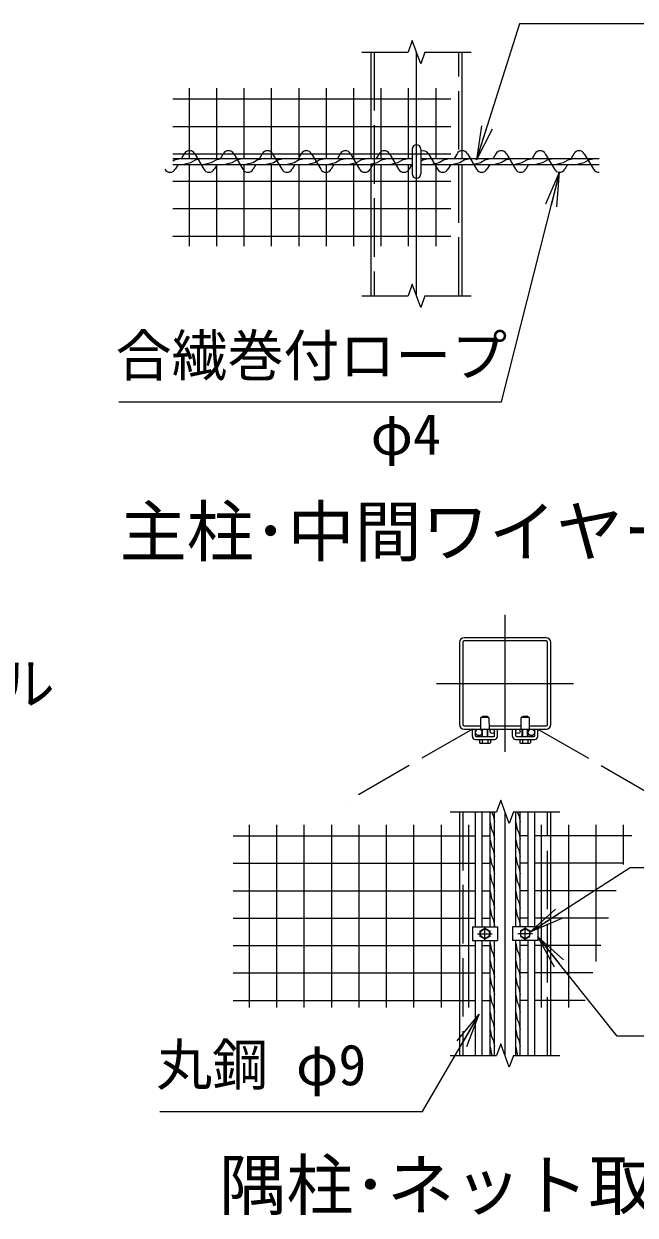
# Model space of a CAD drawing. Units: millimetres at full size; details may follow other scales. Extents: x -14699 to 14701, y -10394 to 10396.
# Drawn here: x 9584 to 12093, y 1240 to 6129 of the extents above; entities that cross this region are included whole.
import ezdxf
from ezdxf.enums import TextEntityAlignment as Align

# ---------------------------------------------------------------- set-up
doc = ezdxf.new("R2010")
doc.units = ezdxf.units.MM
doc.header["$LTSCALE"] = 40
doc.linetypes.add('DASHED', pattern=[7.5, 6, -1.5])
doc.linetypes.add('USER1', pattern=[50.8, 31.75, -6.35, 6.35, -6.35])
for name, color, linetype, lineweight in [('0-0_D-STR3', 3, 'Continuous', 13), ('0-1_D-STR1', 1, 'Continuous', 18), ('0-2_D-BMK', 2, 'USER1', 13), ('0-6_D-STR-DIM', 7, 'Continuous', 13), ('0-7_0', 7, 'Continuous', 18), ('0-9_D-STR-TXT', 7, 'Continuous', 13), ('0-A_D-TTL-TXT', 7, 'Continuous', 13), ('0-B_D-STR2', 7, 'Continuous', 13)]:
    doc.layers.add(name, color=color, linetype=linetype, lineweight=lineweight)
doc.styles.add('ＭＳ ゴシック', font='')
doc.styles.get('ＭＳ ゴシック').set_extended_font_data('MS Gothic')

# ---------------------------------------------------------------- blocks, each defined once
blk = doc.blocks.new('_Open')
at = {"layer": '0-7_0'}
blk.add_line((-40, 6.67), (0, 0), dxfattribs=at)
blk.add_lwpolyline([(-40, -6.67), (0, 0), (-40, 0)], dxfattribs=at)

msp = doc.modelspace()

# ---------------------------------------------------------------- linework, layer by layer
at = {"layer": '0-0_D-STR3'}
for p, q in [((10195.9, 5576.19), (11177.9, 5576.19)), ((11177.9, 5615.19), (11177.9, 5513.19)), ((11213.9, 5615.19), (11213.9, 5513.19)), ((11213.9, 5576.19), (11945.9, 5576.19)), ((10195.9, 5552.19), (11177.9, 5552.19)), ((11213.9, 5552.19), (11945.9, 5552.19)), ((11460.13, 3235.02), (11460.43, 3282.12)), ((11493.43, 3282.12), (11460.43, 3282.12)), ((11464.93, 3284.82), (11468.53, 3288.42)), ((11464.93, 3284.82), (11488.93, 3284.82)), ((11464.93, 3282.12), (11464.93, 3284.82)), ((11467.18, 3282.12), (11467.18, 3287.07)), ((11468.53, 3288.42), (11485.33, 3288.42)), ((11488.93, 3284.82), (11485.33, 3288.42)), ((11486.68, 3282.12), (11486.68, 3287.07)), ((11488.93, 3282.12), (11488.93, 3284.82)), ((11493.43, 3282.12), (11493.73, 3235.02)), ((11625.13, 3235.02), (11625.43, 3282.12)), ((11658.43, 3282.12), (11625.43, 3282.12)), ((11629.93, 3284.82), (11633.53, 3288.42)), ((11629.93, 3284.82), (11653.93, 3284.82)), ((11629.93, 3282.12), (11629.93, 3284.82)), ((11632.18, 3282.12), (11632.18, 3287.07)), ((11633.53, 3288.42), (11650.33, 3288.42)), ((11653.93, 3284.82), (11650.33, 3288.42)), ((11651.68, 3282.12), (11651.68, 3287.07)), ((11653.93, 3282.12), (11653.93, 3284.82)), ((11658.43, 3282.12), (11658.73, 3235.02)), ((11425.33, 3235.02), (11437.93, 3235.02)), ((11425.33, 3205.02), (11425.33, 3235.02)), ((11437.93, 3206.52), (11437.93, 3235.02)), ((11464.93, 3205.02), (11464.93, 3235.02)), ((11467.18, 3205.02), (11467.18, 3235.02)), ((11486.68, 3205.02), (11486.68, 3235.02)), ((11488.93, 3205.02), (11488.93, 3235.02)), ((11515.93, 3206.52), (11515.93, 3235.02)), ((11515.93, 3235.02), (11528.53, 3235.02)), ((11528.53, 3205.02), (11528.53, 3235.02)), ((11590.33, 3235.02), (11602.93, 3235.02)), ((11590.33, 3205.02), (11590.33, 3235.02)), ((11602.93, 3206.52), (11602.93, 3235.02)), ((11629.93, 3205.02), (11629.93, 3235.02)), ((11632.18, 3205.02), (11632.18, 3235.02)), ((11651.68, 3205.02), (11651.68, 3235.02)), ((11653.93, 3205.02), (11653.93, 3235.02)), ((11680.93, 3206.52), (11680.93, 3235.02)), ((11680.93, 3235.02), (11693.53, 3235.02)), ((11693.53, 3205.02), (11693.53, 3235.02)), ((11437.93, 3192.42), (11515.93, 3192.42)), ((11439.43, 3205.02), (11514.43, 3205.02)), ((11454.41, 3192.42), (11454.41, 3178.61)), ((11454.41, 3192.42), (11499.45, 3192.42)), ((11458.03, 3176.52), (11454.41, 3178.61)), ((11465.67, 3192.42), (11465.67, 3178.61)), ((11488.19, 3192.42), (11488.19, 3178.61)), ((11495.83, 3176.52), (11499.45, 3178.61)), ((11499.45, 3192.42), (11499.45, 3178.61)), ((11602.93, 3192.42), (11680.93, 3192.42)), ((11604.43, 3205.02), (11679.43, 3205.02)), ((11619.41, 3192.42), (11619.41, 3178.61)), ((11619.41, 3192.42), (11664.45, 3192.42)), ((11623.03, 3176.52), (11619.41, 3178.61)), ((11630.67, 3192.42), (11630.67, 3178.61)), ((11653.19, 3192.42), (11653.19, 3178.61)), ((11660.83, 3176.52), (11664.45, 3178.61)), ((11664.45, 3192.42), (11664.45, 3178.61)), ((11458.03, 3176.52), (11495.83, 3176.52)), ((11623.03, 3176.52), (11660.83, 3176.52)), ((11437.93, 2423.61), (11437.93, 2895.11)), ((11464.93, 2423.61), (11464.93, 2895.11)), ((11497.93, 2423.61), (11497.93, 2895.11)), ((11515.93, 2423.61), (11515.93, 2895.11)), ((11602.93, 2423.61), (11602.93, 2895.11)), ((11620.93, 2423.61), (11620.93, 2895.11)), ((11653.93, 2423.61), (11653.93, 2895.11)), ((11680.93, 2423.61), (11680.93, 2895.11)), ((11425.33, 2423.61), (11528.53, 2423.61)), ((11425.33, 2423.61), (11425.33, 2366.61)), ((11457.43, 2406.37), (11476.93, 2417.63)), ((11457.43, 2383.85), (11457.43, 2406.37)), ((11476.93, 2417.63), (11496.43, 2406.37)), ((11496.43, 2406.37), (11496.43, 2383.85)), ((11528.53, 2423.61), (11528.53, 2366.61)), ((11693.53, 2423.61), (11590.33, 2423.61)), ((11590.33, 2423.61), (11590.33, 2366.61)), ((11641.93, 2417.63), (11622.43, 2406.37)), ((11622.43, 2406.37), (11622.43, 2383.85)), ((11661.43, 2406.37), (11641.93, 2417.63)), ((11661.43, 2383.85), (11661.43, 2406.37)), ((11693.53, 2423.61), (11693.53, 2366.61)), ((11425.33, 2366.61), (11528.53, 2366.61)), ((11437.93, 1895.11), (11437.93, 2366.61)), ((11476.93, 2372.59), (11457.43, 2383.85)), ((11464.93, 1895.11), (11464.93, 2366.61)), ((11496.43, 2383.85), (11476.93, 2372.59)), ((11497.93, 1895.11), (11497.93, 2366.61)), ((11515.93, 1895.11), (11515.93, 2366.61)), ((11693.53, 2366.61), (11590.33, 2366.61)), ((11602.93, 1895.11), (11602.93, 2366.61)), ((11620.93, 1895.11), (11620.93, 2366.61)), ((11622.43, 2383.85), (11641.93, 2372.59)), ((11641.93, 2372.59), (11661.43, 2383.85)), ((11653.93, 1895.11), (11653.93, 2366.61)), ((11680.93, 1895.11), (11680.93, 2366.61))]:
    msp.add_line(p, q, dxfattribs=at)
at = {"layer": '0-0_D-STR3', "color": 4}
for p, q in [((10242.87, 5595.69), (10231.33, 5576.19)), ((10285.52, 5595.69), (10322.82, 5532.69)), ((10402.78, 5595.69), (10391.23, 5576.19)), ((10445.42, 5595.69), (10482.73, 5532.69)), ((10562.68, 5595.69), (10551.13, 5576.19)), ((10605.33, 5595.69), (10642.63, 5532.69)), ((10722.59, 5595.69), (10711.04, 5576.19)), ((10765.23, 5595.69), (10802.54, 5532.69)), ((10882.49, 5595.69), (10870.94, 5576.19)), ((10925.13, 5595.69), (10962.44, 5532.69)), ((11042.39, 5595.69), (11030.85, 5576.19)), ((11085.04, 5595.69), (11122.35, 5532.69)), ((11244.94, 5595.69), (11282.25, 5532.69)), ((11362.2, 5595.69), (11350.65, 5576.19)), ((11404.85, 5595.69), (11442.15, 5532.69)), ((11522.11, 5595.69), (11510.56, 5576.19)), ((11564.75, 5595.69), (11602.06, 5532.69)), ((11682.01, 5595.69), (11670.46, 5576.19)), ((11724.66, 5595.69), (11761.96, 5532.69)), ((11841.91, 5595.69), (11830.37, 5576.19)), ((11884.56, 5595.69), (11921.87, 5532.69)), ((10217.11, 5552.19), (10205.57, 5532.69)), ((10377.02, 5552.19), (10365.47, 5532.69)), ((10536.92, 5552.19), (10525.37, 5532.69)), ((10696.83, 5552.19), (10685.28, 5532.69)), ((10856.73, 5552.19), (10845.18, 5532.69)), ((11016.63, 5552.19), (11005.09, 5532.69)), ((11177.9, 5554.48), (11164.26, 5531.45)), ((11336.44, 5552.19), (11324.9, 5532.69)), ((11496.35, 5552.19), (11484.8, 5532.69)), ((11656.25, 5552.19), (11644.7, 5532.69)), ((11816.16, 5552.19), (11804.61, 5532.69))]:
    msp.add_line(p, q, dxfattribs=at)
at = {"layer": '0-0_D-STR3'}
for points in [[(10231.9, 5576.19), (10201.89, 5569.25), (10195.9, 5565.79)], [(10316.89, 5576.19), (10286.88, 5569.25), (10268.48, 5558.63), (10240.87, 5552.19)], [(10401.88, 5576.19), (10371.87, 5569.25), (10353.47, 5558.63), (10325.86, 5552.19)], [(10486.87, 5576.19), (10456.86, 5569.25), (10438.46, 5558.63), (10410.85, 5552.19)], [(10571.86, 5576.19), (10541.85, 5569.25), (10523.45, 5558.63), (10495.84, 5552.19)], [(10656.86, 5576.19), (10626.85, 5569.25), (10608.44, 5558.63), (10580.83, 5552.19)], [(10741.85, 5576.19), (10711.84, 5569.25), (10693.44, 5558.63), (10665.83, 5552.19)], [(10826.84, 5576.19), (10796.83, 5569.25), (10778.43, 5558.63), (10750.82, 5552.19)], [(10911.83, 5576.19), (10881.82, 5569.25), (10863.42, 5558.63), (10835.81, 5552.19)], [(10996.82, 5576.19), (10966.81, 5569.25), (10948.41, 5558.63), (10920.8, 5552.19)], [(11081.81, 5576.19), (11051.81, 5569.25), (11033.4, 5558.63), (11005.79, 5552.19)], [(11166.81, 5576.19), (11136.8, 5569.25), (11118.39, 5558.63), (11090.78, 5552.19)], [(11251.8, 5576.19), (11221.79, 5569.25), (11213.9, 5564.69)], [(11336.79, 5576.19), (11306.78, 5569.25), (11288.38, 5558.63), (11260.77, 5552.19)], [(11421.78, 5576.19), (11391.77, 5569.25), (11373.37, 5558.63), (11345.76, 5552.19)], [(11506.77, 5576.19), (11476.76, 5569.25), (11458.36, 5558.63), (11430.75, 5552.19)], [(11591.77, 5576.19), (11561.76, 5569.25), (11543.35, 5558.63), (11515.74, 5552.19)], [(11676.76, 5576.19), (11646.75, 5569.25), (11628.35, 5558.63), (11600.73, 5552.19)], [(11761.75, 5576.19), (11731.74, 5569.25), (11713.34, 5558.63), (11685.73, 5552.19)], [(11846.74, 5576.19), (11816.73, 5569.25), (11798.33, 5558.63), (11770.72, 5552.19)], [(11931.73, 5576.19), (11901.72, 5569.25), (11883.32, 5558.63), (11855.71, 5552.19)], [(11503.46, 2895.11), (11503.65, 2894.18), (11511.21, 2880.93), (11515.93, 2853.61)], [(11608.46, 2895.11), (11608.65, 2894.18), (11616.21, 2880.93), (11620.93, 2853.61)], [(11497.93, 2851.71), (11503.65, 2823.25), (11511.21, 2810.01), (11515.93, 2782.68)], [(11602.93, 2851.71), (11608.65, 2823.25), (11616.21, 2810.01), (11620.93, 2782.68)], [(11497.93, 2780.78), (11503.65, 2752.32), (11511.21, 2739.08), (11515.93, 2711.75)], [(11602.93, 2780.78), (11608.65, 2752.32), (11616.21, 2739.08), (11620.93, 2711.75)], [(11497.93, 2709.86), (11503.65, 2681.4), (11511.21, 2668.15), (11515.93, 2640.82)], [(11602.93, 2709.86), (11608.65, 2681.4), (11616.21, 2668.15), (11620.93, 2640.82)], [(11497.93, 2638.93), (11503.65, 2610.47), (11511.21, 2597.22), (11515.93, 2569.89)], [(11602.93, 2638.93), (11608.65, 2610.47), (11616.21, 2597.22), (11620.93, 2569.89)], [(11497.93, 2568), (11503.65, 2539.54), (11511.21, 2526.29), (11515.93, 2498.96)], [(11602.93, 2568), (11608.65, 2539.54), (11616.21, 2526.29), (11620.93, 2498.96)], [(11497.93, 2497.07), (11503.65, 2468.61), (11511.21, 2455.36), (11515.93, 2428.04)], [(11602.93, 2497.07), (11608.65, 2468.61), (11616.21, 2455.36), (11620.93, 2428.04)], [(11497.93, 2355.21), (11503.65, 2326.75), (11511.21, 2313.5), (11515.93, 2286.18)], [(11602.93, 2355.21), (11608.65, 2326.75), (11616.21, 2313.5), (11620.93, 2286.18)], [(11497.93, 2284.28), (11503.65, 2255.82), (11511.21, 2242.58), (11515.93, 2215.25)], [(11602.93, 2284.28), (11608.65, 2255.82), (11616.21, 2242.58), (11620.93, 2215.25)], [(11497.93, 2213.35), (11503.65, 2184.89), (11511.21, 2171.65), (11515.93, 2144.32)], [(11602.93, 2213.35), (11608.65, 2184.89), (11616.21, 2171.65), (11620.93, 2144.32)], [(11497.93, 2142.43), (11503.65, 2113.97), (11511.21, 2100.72), (11515.93, 2073.39)], [(11602.93, 2142.43), (11608.65, 2113.97), (11616.21, 2100.72), (11620.93, 2073.39)], [(11497.93, 2071.5), (11503.65, 2043.04), (11511.21, 2029.79), (11515.93, 2002.46)], [(11602.93, 2071.5), (11608.65, 2043.04), (11616.21, 2029.79), (11620.93, 2002.46)], [(11497.93, 2000.57), (11503.65, 1972.11), (11511.21, 1958.86), (11515.93, 1931.53)], [(11602.93, 2000.57), (11608.65, 1972.11), (11616.21, 1958.86), (11620.93, 1931.53)], [(11497.93, 1929.64), (11503.65, 1901.18), (11507.11, 1895.11)], [(11602.93, 1929.64), (11608.65, 1901.18), (11612.11, 1895.11)]]:
    msp.add_lwpolyline(points, dxfattribs=at)
for centre, radius in [((11451.43, 3221.52), 13.5), ((11506.93, 3226.02), 9), ((11611.93, 3226.02), 9), ((11667.43, 3221.52), 13.5), ((11476.93, 2395.11), 18.75), ((11641.93, 2395.11), 18.75)]:
    msp.add_circle(centre, radius, dxfattribs=at)
for centre, radius, start, end in [((11195.9, 5615.19), 18, 0, 180), ((11195.9, 5513.19), 18, 180, 0), ((11437.93, 3205.02), 12.6, 180, 270), ((11439.43, 3206.52), 1.5, 180, 270), ((11439.43, 3206.52), 1.5, 180, 270), ((11460.04, 3186.84), 9.97, 235.61585, 304.38415), ((11476.93, 3214.13), 37.26, 252.4121, 287.5879), ((11493.82, 3186.84), 9.97, 235.61585, 304.38415), ((11514.43, 3206.52), 1.5, 270, 0), ((11515.93, 3205.02), 12.6, 270, 0), ((11602.93, 3205.02), 12.6, 180, 270), ((11604.43, 3206.52), 1.5, 180, 270), ((11604.43, 3206.52), 1.5, 180, 270), ((11625.04, 3186.84), 9.97, 235.61585, 304.38415), ((11641.93, 3214.13), 37.26, 252.4121, 287.5879), ((11658.82, 3186.84), 9.97, 235.61585, 304.38415), ((11679.43, 3206.52), 1.5, 270, 0), ((11680.93, 3205.02), 12.6, 270, 0)]:
    msp.add_arc(centre, radius, start, end, dxfattribs=at)
at = {"layer": '0-0_D-STR3', "color": 4}
for centre, start, end in [((10264.2, 5583.9), 28.93798, 151.06202), ((10424.1, 5583.9), 28.93798, 151.06202), ((10584, 5583.9), 28.93798, 151.06202), ((10743.91, 5583.9), 28.93798, 151.06202), ((10903.81, 5583.9), 28.93798, 151.06202), ((11063.72, 5583.9), 28.93798, 151.06202), ((11223.62, 5583.9), 28.93798, 113.52174), ((11383.52, 5583.9), 28.93798, 151.06202), ((11543.43, 5583.9), 28.93798, 151.06202), ((11703.33, 5583.9), 28.93798, 151.06202), ((11863.24, 5583.9), 28.93798, 151.06202), ((10184.24, 5544.48), 208.93798, 331.06202), ((10344.15, 5544.48), 208.93798, 331.06202), ((10504.05, 5544.48), 208.93798, 331.06202), ((10663.96, 5544.48), 208.93798, 331.06202), ((10823.86, 5544.48), 208.93798, 331.06202), ((10983.76, 5544.48), 208.93798, 331.06202), ((11143.67, 5544.48), 208.93798, 331.06202), ((11303.57, 5544.48), 208.93798, 331.06202), ((11463.48, 5544.48), 208.93798, 331.06202), ((11623.38, 5544.48), 208.93798, 331.06202), ((11783.29, 5544.48), 208.93798, 331.06202), ((11943.19, 5544.48), 208.93798, 276.37941)]:
    msp.add_arc(centre, 24.36, start, end, dxfattribs=at)
at = {"layer": '0-1_D-STR1'}
for p, q in [((11008.4, 6013.19), (11008.4, 5576.19)), ((11383.4, 5576.19), (11383.4, 6013.19)), ((11008.4, 5552.19), (11008.4, 5013.19)), ((11383.4, 5013.19), (11383.4, 5552.19)), ((11371.93, 3590.82), (11371.93, 3254.22)), ((11385.43, 3590.82), (11385.43, 3254.22)), ((11727.73, 3610.02), (11391.13, 3610.02)), ((11727.73, 3596.52), (11391.13, 3596.52)), ((11733.43, 3254.22), (11733.43, 3590.82)), ((11746.93, 3254.22), (11746.93, 3590.82)), ((11391.13, 3248.52), (11460.21, 3248.52)), ((11391.13, 3235.02), (11727.73, 3235.02)), ((11493.64, 3248.52), (11625.21, 3248.52)), ((11658.64, 3248.52), (11727.73, 3248.52)), ((11371.93, 2895.11), (11371.93, 1895.11)), ((11746.93, 1895.11), (11746.93, 2895.11))]:
    msp.add_line(p, q, dxfattribs=at)
at = {"layer": '0-1_D-STR1', "linetype": 'DASHED'}
for p, q in [((11021.9, 6013.19), (11021.9, 5013.19)), ((11369.9, 5013.19), (11369.9, 6013.19)), ((11385.43, 2895.11), (11385.43, 1895.11)), ((11733.43, 1895.11), (11733.43, 2895.11))]:
    msp.add_line(p, q, dxfattribs=at)
at = {"layer": '0-1_D-STR1'}
for centre, radius, start, end in [((11391.13, 3590.82), 19.2, 90, 180), ((11391.13, 3590.82), 5.7, 90, 180), ((11727.73, 3590.82), 19.2, 0, 90), ((11727.73, 3590.82), 5.7, 0, 90), ((11391.13, 3254.22), 19.2, 180, 270), ((11391.13, 3254.22), 5.7, 180, 270), ((11727.73, 3254.22), 19.2, 270, 0), ((11727.73, 3254.22), 5.7, 270, 0)]:
    msp.add_arc(centre, radius, start, end, dxfattribs=at)
at = {"layer": '0-2_D-BMK'}
for p, q in [((11195.9, 5013.19), (11195.9, 6013.19)), ((11559.43, 3141.27), (11559.43, 3703.77)), ((11278.18, 3422.52), (11840.68, 3422.52)), ((11559.43, 1895.11), (11559.43, 2895.11)), ((11476.93, 2365.11), (11476.93, 2425.11)), ((11641.93, 2365.11), (11641.93, 2425.11)), ((11446.93, 2395.11), (11506.93, 2395.11)), ((11671.93, 2395.11), (11611.93, 2395.11))]:
    msp.add_line(p, q, dxfattribs=at)
at = {"layer": '0-6_D-STR-DIM'}
for p, q in [((11178.58, 6060.76), (11161.27, 6013.19)), ((11213.21, 5965.62), (11178.58, 6060.76)), ((10970.9, 6013.19), (11161.27, 6013.19)), ((11230.53, 6013.19), (11213.21, 5965.62)), ((11230.53, 6013.19), (11420.9, 6013.19)), ((11178.58, 5060.76), (11161.27, 5013.19)), ((11213.21, 4965.62), (11178.58, 5060.76)), ((10970.9, 5013.19), (11161.27, 5013.19)), ((11230.53, 5013.19), (11213.21, 4965.62)), ((11230.53, 5013.19), (11420.9, 5013.19)), ((11542.11, 2942.68), (11524.8, 2895.11)), ((11576.74, 2847.54), (11542.11, 2942.68)), ((11334.43, 2895.11), (11524.8, 2895.11)), ((11594.06, 2895.11), (11576.74, 2847.54)), ((11594.06, 2895.11), (11784.43, 2895.11)), ((11542.11, 1942.68), (11524.8, 1895.11)), ((11576.74, 1847.54), (11542.11, 1942.68)), ((11334.43, 1895.11), (11524.8, 1895.11)), ((11594.06, 1895.11), (11576.74, 1847.54)), ((11594.06, 1895.11), (11784.43, 1895.11))]:
    msp.add_line(p, q, dxfattribs=at)
at = {"layer": '0-9_D-STR-TXT'}
for points in [[(13177.54, 6129.31), (11618.85, 6129.31), (11442.7, 5572.49)], [(9974.45, 4577.4), (11544.68, 4577.4), (11782.79, 5518.17)], [(13041.56, 2665.85), (12072.72, 2665.85), (11663.11, 2401.96)], [(13324.67, 1974.51), (12020.04, 1974.51), (11694.78, 2380.19)], [(10142.6, 1665.92), (11220.7, 1665.92), (11451.81, 2062.56)]]:
    msp.add_lwpolyline(points, dxfattribs=at)
at = {"layer": '0-B_D-STR2'}
for p, q in [((10195.9, 5821.01), (11337.44, 5821.01)), ((10263.66, 5576.19), (10263.66, 5865.75)), ((10376.16, 5576.19), (10376.16, 5865.75)), ((10488.66, 5576.19), (10488.66, 5865.75)), ((10601.16, 5576.19), (10601.16, 5865.75)), ((10713.66, 5576.19), (10713.66, 5865.75)), ((10826.16, 5576.19), (10826.16, 5865.75)), ((10938.66, 5576.19), (10938.66, 5865.75)), ((11051.16, 5576.19), (11051.16, 5865.75)), ((11163.66, 5576.19), (11163.66, 5865.75)), ((11276.16, 5576.19), (11276.16, 5865.75)), ((10195.9, 5708.51), (11337.44, 5708.51)), ((10195.9, 5596.01), (11337.44, 5596.01)), ((10263.66, 5216.75), (10263.66, 5552.19)), ((10376.16, 5216.75), (10376.16, 5552.19)), ((10488.66, 5216.75), (10488.66, 5552.19)), ((10601.16, 5216.75), (10601.16, 5552.19)), ((10713.66, 5216.75), (10713.66, 5552.19)), ((10826.16, 5216.75), (10826.16, 5552.19)), ((10938.66, 5216.75), (10938.66, 5552.19)), ((11051.16, 5216.75), (11051.16, 5552.19)), ((11163.66, 5216.75), (11163.66, 5552.19)), ((11276.16, 5216.75), (11276.16, 5552.19)), ((10195.9, 5483.51), (11337.44, 5483.51)), ((10195.9, 5371.01), (11337.44, 5371.01)), ((10195.9, 5258.51), (11337.44, 5258.51)), ((10510.45, 2092.3), (10510.45, 2841.3)), ((10622.95, 2092.3), (10622.95, 2841.3)), ((10735.45, 2092.3), (10735.45, 2841.3)), ((10847.95, 2092.3), (10847.95, 2841.3)), ((10960.45, 2092.3), (10960.45, 2841.3)), ((11072.95, 2092.3), (11072.95, 2841.3)), ((11185.45, 2092.3), (11185.45, 2841.3)), ((11297.95, 2092.3), (11297.95, 2841.3)), ((11410.45, 2092.3), (11410.45, 2841.3)), ((11708.41, 2092.3), (11708.41, 2841.3)), ((11820.91, 2092.3), (11820.91, 2841.3)), ((11933.41, 2280.83), (11933.41, 2841.3)), ((12045.91, 2678.59), (12045.91, 2841.3)), ((10442.69, 2796.56), (11437.93, 2796.56)), ((11464.93, 2796.56), (11497.93, 2796.56)), ((11653.93, 2796.56), (11620.93, 2796.56)), ((12079.27, 2796.56), (11680.93, 2796.56)), ((10442.69, 2684.06), (11437.93, 2684.06)), ((11464.93, 2684.06), (11497.93, 2684.06)), ((11653.93, 2684.06), (11620.93, 2684.06)), ((12047.45, 2684.06), (11680.93, 2684.06)), ((10442.69, 2571.56), (11437.93, 2571.56)), ((11464.93, 2571.56), (11497.93, 2571.56)), ((11653.93, 2571.56), (11620.93, 2571.56)), ((12015.64, 2571.56), (11680.93, 2571.56)), ((10442.69, 2459.06), (11437.93, 2459.06)), ((11464.93, 2459.06), (11497.93, 2459.06)), ((11653.93, 2459.06), (11620.93, 2459.06)), ((11983.82, 2459.06), (11680.93, 2459.06)), ((10442.69, 2346.56), (11437.93, 2346.56)), ((11464.93, 2346.56), (11497.93, 2346.56)), ((11653.93, 2346.56), (11620.93, 2346.56)), ((11952, 2346.56), (11680.93, 2346.56)), ((10442.69, 2234.06), (11437.93, 2234.06)), ((11464.93, 2234.06), (11497.93, 2234.06)), ((11653.93, 2234.06), (11620.93, 2234.06)), ((11920.18, 2234.06), (11680.93, 2234.06)), ((10442.69, 2121.56), (11437.93, 2121.56)), ((11464.93, 2121.56), (11497.93, 2121.56)), ((11653.93, 2121.56), (11620.93, 2121.56)), ((11888.36, 2121.56), (11680.93, 2121.56))]:
    msp.add_line(p, q, dxfattribs=at)
at = {"layer": '0-B_D-STR2', "linetype": 'DASHED'}
for p, q in [((11425.33, 3235.02), (10905.71, 2935.02)), ((11693.53, 3235.02), (12213.14, 2935.02))]:
    msp.add_line(p, q, dxfattribs=at)

# ---------------------------------------------------------------- block references
at = {"layer": '0-9_D-STR-TXT', "xscale": 3.5, "yscale": 3.5}
for p, rotation in [((11442.1, 5570.59), 252.44513), ((11783.29, 5520.11), 75.79664), ((11661.43, 2400.88), 212.7918), ((11693.53, 2381.75), 128.72125), ((11452.82, 2064.29), 59.77232)]:
    msp.add_blockref('_Open', p, dxfattribs=dict(at, rotation=rotation))

# ---------------------------------------------------------------- texts
at = {"layer": '0-9_D-STR-TXT', "style": 'ＭＳ ゴシック'}
for s, p in [('合繊巻付ロープ', (9961.12, 4633.45)), ('φ4', (11007.57, 4309.98)), ('ターンバックル', (8104.26, 3285.52)), ('丸鋼 φ9', (10127.5, 1722.41))]:
    msp.add_text(s, height=168.3, dxfattribs=at).set_placement(p, align=Align.BOTTOM_LEFT)
at = {"layer": '0-A_D-TTL-TXT', "style": 'ＭＳ ゴシック'}
for s, p in [('主柱･中間ワイヤー取付詳細', (9976.86, 3884.11)), ('隅柱･ネット取付詳細', (10386.2, 1201.83))]:
    msp.add_text(s, height=202.1, dxfattribs=at).set_placement(p, align=Align.BOTTOM_LEFT)

doc.saveas('drawing.dxf')
